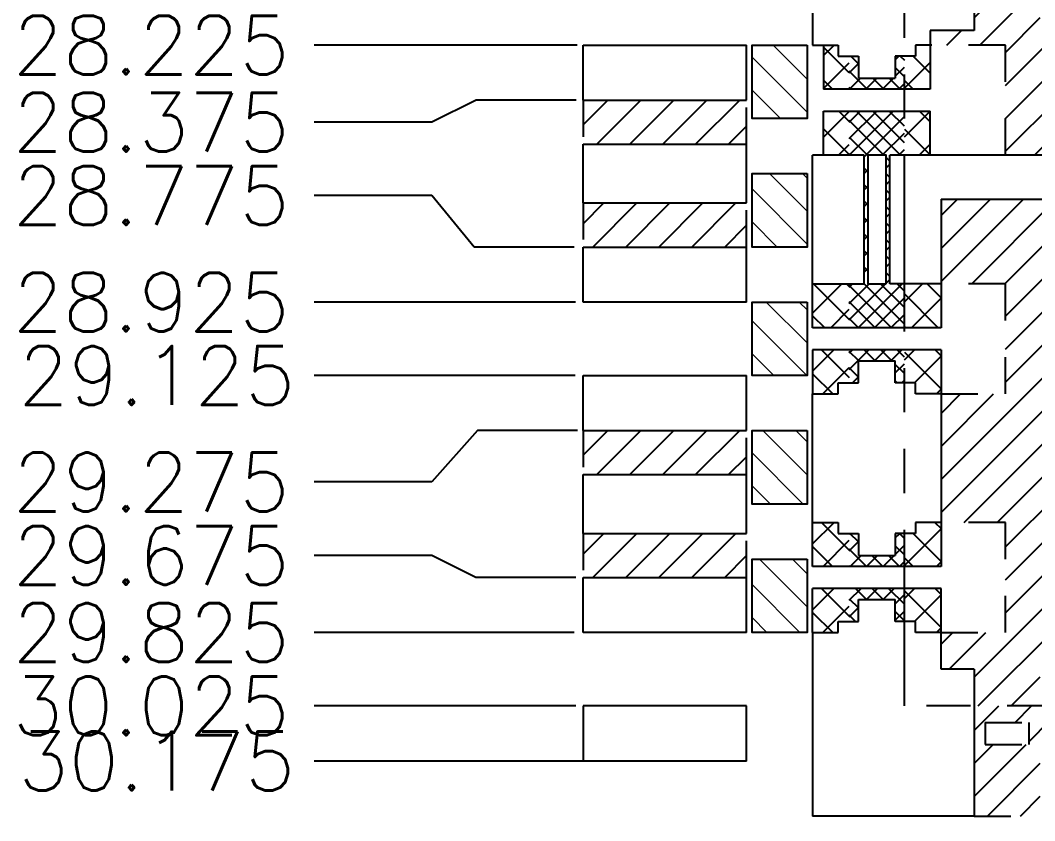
# Model space of a CAD drawing. Extents: x -31 to 92, y -5 to 32.
# Drawn here: x -31.125 to -28.361, y 2.098 to 4.278 of the extents above; entities that cross this region are included whole.
import ezdxf

# ---------------------------------------------------------------- set-up
doc = ezdxf.new("R2010")
doc.units = 0
doc.linetypes.add('ACAD_ISO09W100', pattern=[45, 24, -3, 6, -3, 6, -3])
doc.linetypes.add('HIDDEN', pattern=[0.375, 0.25, -0.125])
for name, color, linetype in [('2', 7, 'Continuous'), ('dimension', 3, 'Continuous'), ('Etched Area', 4, 'Continuous'), ('Hidden', 4, 'HIDDEN'), ('PKG Line', 2, 'ACAD_ISO09W100')]:
    doc.layers.add(name, color=color, linetype=linetype)
doc.layers.add('DIM', color=4, linetype='Continuous', lineweight=18)
doc.styles.add('SIMPLEX', font='SIMPLEX')
doc.dimstyles.new('0.16', dxfattribs={"dimscale": 0.16, "dimtxt": 1, "dimasz": 1, "dimexe": 0.3, "dimexo": 0.3, "dimgap": 0.3, "dimtad": 0, "dimdec": 3, "dimzin": 1, "dimdsep": 46, "dimtxsty": 'SIMPLEX', "dimcen": 0, "dimclrd": 256, "dimclre": 256, "dimclrt": 7, "dimadec": 0, "dimazin": 1, "dimtm": 1.25, "dimtfac": 1, "dimtdec": 3, "dimtmove": 0, "dimatfit": 0, "dimfxl": 0.0072, "dimtolj": 1, "dimtzin": 0, "dimlwd": -1, "dimlwe": -1, "dimarcsym": 1})
pattern_1 = [(45, (-293.53363, 42.990105), (-0.04490128, 0.04490128), [])]
pattern_2 = [(45, (-295.73363, 42.990105), (-0.04490128, 0.04490128), [])]
pattern_3 = [(135, (-295.73363, 42.990105), (-0.04490128, -0.04490128), [])]
pattern_4 = [(45, (84.982852, 13.05023), (-0.02245064, 0.02245064), [])]
pattern_5 = [(45, (-295.68363, 42.990105), (-0.04490128, 0.04490128), [])]
pattern_6 = [(135, (-295.68363, 42.990105), (-0.04490128, -0.04490128), [])]
pattern_7 = [(135, (84.982852, 13.05023), (-0.02245064, -0.02245064), [])]
pattern_8 = [(45, (83.90785, 13.05023), (-0.04490128, 0.04490128), [])]
pattern_9 = [(45, (83.90785, 13.95023), (-0.04490128, 0.04490128), [])]
pattern_10 = [(135, (-146.684186, -316.95501), (-0.044901281, -0.044901281), [])]

# ---------------------------------------------------------------- blocks, each defined once
blk = doc.blocks.new('*D0')
at = {"layer": 'Defpoints', "color": 0, "transparency": 16777216}
for p in [(2834.0775, 1819.6567), (2712.145, 1789.4817), (2713.1256, 1789.4817)]:
    blk.add_point(p, dxfattribs=at)
at = {"layer": 'dimension', "transparency": 16777216}
blk.add_line((2713.0776, 1789.4817), (2712.145, 1789.4817), dxfattribs=at)
at = {"layer": 'dimension', "color": 7, "transparency": 16777216, "insert": (2711.7161, 1789.4817), "char_height": 0.16, "attachment_point": 5, "style": 'SIMPLEX'}
blk.add_mtext('\\A1;30.175', dxfattribs=at)
blk = doc.blocks.new('*D1')
at = {"layer": 'Defpoints', "color": 0, "transparency": 16777216}
for p in [(2834.0775, 1819.6567), (2714.1625, 1788.5587), (2714.1625, 1787.7874)]:
    blk.add_point(p, dxfattribs=at)
at = {"layer": 'dimension', "transparency": 16777216}
blk.add_line((2714.1625, 1788.5107), (2714.1625, 1787.7874), dxfattribs=at)
at = {"layer": 'dimension', "color": 7, "transparency": 16777216, "insert": (2714.1625, 1787.3128), "char_height": 0.16, "attachment_point": 5, "rotation": 90, "style": 'SIMPLEX'}
blk.add_mtext('\\A1;119.915', dxfattribs=at)
blk = doc.blocks.new('*D4')
at = {"layer": 'Defpoints', "color": 0, "transparency": 16777216}
for p in [(2834.0775, 1819.6567), (2712.145, 1789.6317), (2712.9057, 1789.6317)]:
    blk.add_point(p, dxfattribs=at)
at = {"layer": 'dimension', "transparency": 16777216}
blk.add_line((2712.8577, 1789.6317), (2712.145, 1789.6317), dxfattribs=at)
at = {"layer": 'dimension', "color": 7, "transparency": 16777216, "insert": (2711.7008, 1789.6317), "char_height": 0.16, "attachment_point": 5, "style": 'SIMPLEX'}
blk.add_mtext('\\A1;30.025', dxfattribs=at)
blk = doc.blocks.new('*D5')
at = {"layer": 'Defpoints', "color": 0, "transparency": 16777216}
for p in [(2834.0775, 1819.6567), (2712.145, 1789.8317), (2712.9011, 1789.8317)]:
    blk.add_point(p, dxfattribs=at)
at = {"layer": 'dimension', "transparency": 16777216}
blk.add_line((2712.8531, 1789.8317), (2712.145, 1789.8317), dxfattribs=at)
at = {"layer": 'dimension', "color": 7, "transparency": 16777216, "insert": (2711.7008, 1789.8317), "char_height": 0.16, "attachment_point": 5, "style": 'SIMPLEX'}
blk.add_mtext('\\A1;29.825', dxfattribs=at)
blk = doc.blocks.new('*D6')
at = {"layer": 'Defpoints', "color": 0, "transparency": 16777216}
for p in [(2834.0775, 1819.6567), (2712.145, 1790.0417), (2712.9054, 1789.9817)]:
    blk.add_point(p, dxfattribs=at)
at = {"layer": 'dimension', "transparency": 16777216}
for p, q in [((2712.465, 1790.0417), (2712.145, 1790.0417)), ((2712.5854, 1789.9817), (2712.465, 1790.0417)), ((2712.8574, 1789.9817), (2712.5854, 1789.9817))]:
    blk.add_line(p, q, dxfattribs=at)
at = {"layer": 'dimension', "color": 7, "transparency": 16777216, "insert": (2711.7008, 1790.0417), "char_height": 0.16, "attachment_point": 5, "style": 'SIMPLEX'}
blk.add_mtext('\\A1;29.675', dxfattribs=at)
blk = doc.blocks.new('*D7')
at = {"layer": 'Defpoints', "color": 0, "transparency": 16777216}
for p in [(2834.0775, 1819.6567), (2712.9099, 1790.3817), (2712.145, 1790.2417)]:
    blk.add_point(p, dxfattribs=at)
at = {"layer": 'dimension', "transparency": 16777216}
for p, q in [((2712.5899, 1790.3817), (2712.465, 1790.2417)), ((2712.8619, 1790.3817), (2712.5899, 1790.3817)), ((2712.465, 1790.2417), (2712.145, 1790.2417))]:
    blk.add_line(p, q, dxfattribs=at)
at = {"layer": 'dimension', "color": 7, "transparency": 16777216, "insert": (2711.7008, 1790.2417), "char_height": 0.16, "attachment_point": 5, "style": 'SIMPLEX'}
blk.add_mtext('\\A1;29.275', dxfattribs=at)
blk = doc.blocks.new('*D8')
at = {"layer": 'Defpoints', "color": 0, "transparency": 16777216}
for p in [(2834.0775, 1819.6567), (2712.145, 1790.5317), (2712.9034, 1790.5317)]:
    blk.add_point(p, dxfattribs=at)
at = {"layer": 'dimension', "transparency": 16777216}
blk.add_line((2712.8554, 1790.5317), (2712.145, 1790.5317), dxfattribs=at)
at = {"layer": 'dimension', "color": 7, "transparency": 16777216, "insert": (2711.7161, 1790.5317), "char_height": 0.16, "attachment_point": 5, "style": 'SIMPLEX'}
blk.add_mtext('\\A1;29.125', dxfattribs=at)
blk = doc.blocks.new('*D9')
at = {"layer": 'Defpoints', "color": 0, "transparency": 16777216}
for p in [(2834.0775, 1819.6567), (2712.145, 1790.7317), (2712.9044, 1790.7317)]:
    blk.add_point(p, dxfattribs=at)
at = {"layer": 'dimension', "transparency": 16777216}
blk.add_line((2712.8564, 1790.7317), (2712.145, 1790.7317), dxfattribs=at)
at = {"layer": 'dimension', "color": 7, "transparency": 16777216, "insert": (2711.7008, 1790.7317), "char_height": 0.16, "attachment_point": 5, "style": 'SIMPLEX'}
blk.add_mtext('\\A1;28.925', dxfattribs=at)
blk = doc.blocks.new('*D10')
at = {"layer": 'Defpoints', "color": 0, "transparency": 16777216}
for p in [(2834.0775, 1819.6567), (2712.145, 1791.0217), (2712.901, 1790.8817)]:
    blk.add_point(p, dxfattribs=at)
at = {"layer": 'dimension', "transparency": 16777216}
for p, q in [((2712.465, 1791.0217), (2712.145, 1791.0217)), ((2712.581, 1790.8817), (2712.465, 1791.0217)), ((2712.853, 1790.8817), (2712.581, 1790.8817))]:
    blk.add_line(p, q, dxfattribs=at)
at = {"layer": 'dimension', "color": 7, "transparency": 16777216, "insert": (2711.7008, 1791.0217), "char_height": 0.16, "attachment_point": 5, "style": 'SIMPLEX'}
blk.add_mtext('\\A1;28.775', dxfattribs=at)
blk = doc.blocks.new('*D11')
at = {"layer": 'Defpoints', "color": 0, "transparency": 16777216}
for p in [(2834.0775, 1819.6567), (2712.9061, 1791.2817), (2712.145, 1791.2217)]:
    blk.add_point(p, dxfattribs=at)
at = {"layer": 'dimension', "transparency": 16777216}
for p, q in [((2712.5861, 1791.2817), (2712.465, 1791.2217)), ((2712.8581, 1791.2817), (2712.5861, 1791.2817)), ((2712.465, 1791.2217), (2712.145, 1791.2217))]:
    blk.add_line(p, q, dxfattribs=at)
at = {"layer": 'dimension', "color": 7, "transparency": 16777216, "insert": (2711.7008, 1791.2217), "char_height": 0.16, "attachment_point": 5, "style": 'SIMPLEX'}
blk.add_mtext('\\A1;28.375', dxfattribs=at)
blk = doc.blocks.new('*D12')
at = {"layer": 'Defpoints', "color": 0, "transparency": 16777216}
for p in [(2834.0775, 1819.6567), (2712.145, 1791.4317), (2712.909, 1791.4317)]:
    blk.add_point(p, dxfattribs=at)
at = {"layer": 'dimension', "transparency": 16777216}
blk.add_line((2712.861, 1791.4317), (2712.145, 1791.4317), dxfattribs=at)
at = {"layer": 'dimension', "color": 7, "transparency": 16777216, "insert": (2711.7008, 1791.4317), "char_height": 0.16, "attachment_point": 5, "style": 'SIMPLEX'}
blk.add_mtext('\\A1;28.225', dxfattribs=at)

msp = doc.modelspace()

# ---------------------------------------------------------------- hatches: boundary and pattern name
at = {"layer": 'DIM'}
h = msp.add_hatch(dxfattribs=at)
h.set_pattern_fill('ANSI31', color=142, scale=0.02, angle=-270)
h.set_pattern_definition(pattern_10)
h.paths.add_polyline_path([(-28.9814, 4.0105), (-28.9814, 4.2105), (-29.1314, 4.2105), (-29.1314, 4.0105)])
h = msp.add_hatch(dxfattribs=at)
h.set_pattern_fill('ANSI31', color=142, scale=0.02, angle=-270)
h.set_pattern_definition(pattern_10)
h.paths.add_polyline_path([(-28.9814, 3.6605), (-28.9814, 3.8605), (-29.1314, 3.8605), (-29.1314, 3.6605)])
h = msp.add_hatch(dxfattribs=at)
h.set_pattern_fill('ANSI31', color=142, scale=0.02, angle=-270)
h.set_pattern_definition(pattern_10)
h.paths.add_polyline_path([(-28.9814, 3.3105), (-28.9814, 3.5105), (-29.1314, 3.5105), (-29.1314, 3.3105)])
h = msp.add_hatch(dxfattribs=at)
h.set_pattern_fill('ANSI31', color=142, scale=0.02, angle=-270)
h.set_pattern_definition(pattern_10)
h.paths.add_polyline_path([(-28.9814, 2.9605), (-28.9814, 3.1605), (-29.1314, 3.1605), (-29.1314, 2.9605)])
h = msp.add_hatch(dxfattribs=at)
h.set_pattern_fill('ANSI31', color=142, scale=0.02, angle=-270)
h.set_pattern_definition(pattern_10)
h.paths.add_polyline_path([(-28.9814, 2.6105), (-28.9814, 2.8105), (-29.1314, 2.8105), (-29.1314, 2.6105)])
at = {"layer": 'Etched Area'}
h = msp.add_hatch(dxfattribs=at)
h.set_pattern_fill('ANSI31', color=256, scale=0.02)
h.set_pattern_definition(pattern_1)
h.paths.add_polyline_path([(-28.0414, 4.2105), (-27.3914, 4.2105), (-27.3914, 3.9105), (-27.3414, 3.9105), (-27.3414, 4.2855), (-27.6064, 4.2855), (-27.6064, 4.4105), (-27.8264, 4.4105), (-27.8264, 4.2855), (-28.3464, 4.2855), (-28.3464, 4.4105), (-28.5264, 4.4105), (-28.5264, 4.2505), (-28.6464, 4.2505), (-28.6464, 4.2105), (-28.4414, 4.2105), (-28.4414, 3.9105), (-28.0414, 3.9105)])
h = msp.add_hatch(dxfattribs=at)
h.set_pattern_fill('ANSI31', color=4, scale=0.02)
h.set_pattern_definition([(45, (-295.68363, 44.290105), (-0.04490128, 0.04490128), [])])
h.paths.add_polyline_path([(-28.9364, 4.2105), (-28.9364, 4.0905), (-28.8664, 4.0905), (-28.8664, 4.1805), (-28.8964, 4.1805), (-28.8964, 4.2105)])
h = msp.add_hatch(dxfattribs=at)
h.set_pattern_fill('ANSI31', color=4, scale=0.02, angle=90)
h.set_pattern_definition([(135, (-295.68363, 44.290105), (-0.04490128, -0.04490128), [])])
h.paths.add_polyline_path([(-28.9364, 4.2105), (-28.9364, 4.0905), (-28.8664, 4.0905), (-28.8664, 4.1805), (-28.8964, 4.1805), (-28.8964, 4.2105)])
h = msp.add_hatch(dxfattribs=at)
h.set_pattern_fill('ANSI31', color=4, scale=0.02)
h.set_pattern_definition([(45, (-295.73363, 44.290105), (-0.04490128, 0.04490128), [])])
h.paths.add_polyline_path([(-28.6464, 4.0905), (-28.6464, 4.2105), (-28.6864, 4.2105), (-28.6864, 4.1805), (-28.7164, 4.1805), (-28.7164, 4.0905)])
h = msp.add_hatch(dxfattribs=at)
h.set_pattern_fill('ANSI31', color=4, scale=0.02, angle=90)
h.set_pattern_definition([(135, (-295.73363, 44.290105), (-0.04490128, -0.04490128), [])])
h.paths.add_polyline_path([(-28.6464, 4.0905), (-28.6464, 4.2105), (-28.6864, 4.2105), (-28.6864, 4.1805), (-28.7164, 4.1805), (-28.7164, 4.0905)])
h = msp.add_hatch(dxfattribs=at)
h.set_pattern_fill('ANSI31', color=256, scale=0.01)
h.set_pattern_definition(pattern_4)
h.paths.add_polyline_path([(-28.7164, 4.1805), (-28.7414, 4.1805), (-28.7414, 4.1205), (-28.8414, 4.1205), (-28.8414, 4.1805), (-28.8664, 4.1805), (-28.8664, 4.0905), (-28.7164, 4.0905)])
h = msp.add_hatch(dxfattribs=at)
h.set_pattern_fill('ANSI31', color=256, scale=0.01, angle=90)
h.set_pattern_definition(pattern_7)
h.paths.add_polyline_path([(-28.7164, 4.1805), (-28.7414, 4.1805), (-28.7414, 4.1205), (-28.8414, 4.1205), (-28.8414, 4.1805), (-28.8664, 4.1805), (-28.8664, 4.0905), (-28.7164, 4.0905)])
h = msp.add_hatch(dxfattribs=at)
h.set_pattern_fill('ANSI31', color=256, scale=0.02)
h.set_pattern_definition(pattern_9)
h.paths.add_polyline_path([(-29.1464, 4.0605), (-29.5914, 4.0605), (-29.5914, 3.9405), (-29.1464, 3.9405)])
h = msp.add_hatch(dxfattribs=at)
h.set_pattern_fill('ANSI31', color=4, scale=0.02, angle=90)
h.set_pattern_definition(pattern_6)
h.paths.add_polyline_path([(-28.8664, 4.0305), (-28.9364, 4.0305), (-28.9364, 3.9105), (-28.8664, 3.9105)])
h = msp.add_hatch(dxfattribs=at)
h.set_pattern_fill('ANSI31', color=4, scale=0.02)
h.set_pattern_definition(pattern_5)
h.paths.add_polyline_path([(-28.8664, 4.0305), (-28.9364, 4.0305), (-28.9364, 3.9105), (-28.8664, 3.9105)])
h = msp.add_hatch(dxfattribs=at)
h.set_pattern_fill('ANSI31', color=256, scale=0.01)
h.set_pattern_definition(pattern_4)
h.paths.add_polyline_path([(-28.8164, 3.9105), (-28.7664, 3.9105), (-28.7664, 3.5605), (-28.8164, 3.5605)])
h.paths.add_polyline_path([(-28.7164, 4.0305), (-28.8664, 4.0305), (-28.8664, 3.9105), (-28.8264, 3.9105), (-28.8264, 3.5605), (-28.8664, 3.5605), (-28.8664, 3.4405), (-28.7164, 3.4405), (-28.7164, 3.5605), (-28.7564, 3.5605), (-28.7564, 3.9105), (-28.7164, 3.9105)])
h = msp.add_hatch(dxfattribs=at)
h.set_pattern_fill('ANSI31', color=256, scale=0.01, angle=90)
h.set_pattern_definition(pattern_7)
h.paths.add_polyline_path([(-28.8164, 3.9105), (-28.7664, 3.9105), (-28.7664, 3.5605), (-28.8164, 3.5605)])
h.paths.add_polyline_path([(-28.7164, 4.0305), (-28.8664, 4.0305), (-28.8664, 3.9105), (-28.8264, 3.9105), (-28.8264, 3.5605), (-28.8664, 3.5605), (-28.8664, 3.4405), (-28.7164, 3.4405), (-28.7164, 3.5605), (-28.7564, 3.5605), (-28.7564, 3.9105), (-28.7164, 3.9105)])
h = msp.add_hatch(dxfattribs=at)
h.set_pattern_fill('ANSI31', color=4, scale=0.02, angle=90)
h.set_pattern_definition(pattern_3)
h.paths.add_polyline_path([(-28.6464, 4.0305), (-28.7164, 4.0305), (-28.7164, 3.9105), (-28.6464, 3.9105)])
h = msp.add_hatch(dxfattribs=at)
h.set_pattern_fill('ANSI31', color=4, scale=0.02)
h.set_pattern_definition(pattern_2)
h.paths.add_polyline_path([(-28.6464, 4.0305), (-28.7164, 4.0305), (-28.7164, 3.9105), (-28.6464, 3.9105)])
h = msp.add_hatch(dxfattribs=at)
h.set_pattern_fill('ANSI31', color=256, scale=0.02)
h.set_pattern_definition(pattern_1)
h.paths.add_polyline_path([(-26.8164, 3.7905), (-28.6164, 3.7905), (-28.6164, 3.5605), (-28.4414, 3.5605), (-28.4414, 3.2605), (-28.6164, 3.2605), (-28.6164, 2.9105), (-28.4414, 2.9105), (-28.4414, 2.6105), (-28.6164, 2.6105), (-28.6164, 2.5105), (-28.5264, 2.5105), (-28.5264, 2.4105), (-28.3464, 2.4105), (-28.3464, 2.5105), (-27.8264, 2.5105), (-27.8264, 2.4105), (-27.6064, 2.4105), (-27.6064, 2.5105), (-27.0614, 2.5105), (-27.0614, 2.4105), (-26.9064, 2.4105), (-26.9064, 2.5105), (-26.8164, 2.5105), (-26.8164, 2.6105), (-26.9914, 2.6105), (-26.9914, 2.9105), (-26.8164, 2.9105), (-26.8164, 3.2605), (-26.9914, 3.2605), (-26.9914, 3.5605), (-26.8164, 3.5605)])
h.paths.add_polyline_path([(-28.2914, 3.5605), (-27.1414, 3.5605), (-27.1414, 2.8105), (-27.3414, 2.6105), (-28.2914, 2.6105)], flags=16)
h = msp.add_hatch(dxfattribs=at)
h.set_pattern_fill('ANSI31', color=256, scale=0.02)
h.set_pattern_definition(pattern_9)
h.paths.add_polyline_path([(-29.1464, 3.7805), (-29.5914, 3.7805), (-29.5914, 3.6605), (-29.1464, 3.6605)])
h = msp.add_hatch(dxfattribs=at)
h.set_pattern_fill('ANSI31', color=4, scale=0.02, angle=90)
h.set_pattern_definition(pattern_6)
h.paths.add_polyline_path([(-28.8664, 3.5605), (-28.9664, 3.5605), (-28.9664, 3.4405), (-28.8664, 3.4405)])
h = msp.add_hatch(dxfattribs=at)
h.set_pattern_fill('ANSI31', color=4, scale=0.02)
h.set_pattern_definition(pattern_5)
h.paths.add_polyline_path([(-28.8664, 3.5605), (-28.9664, 3.5605), (-28.9664, 3.4405), (-28.8664, 3.4405)])
h = msp.add_hatch(dxfattribs=at)
h.set_pattern_fill('ANSI31', color=4, scale=0.02, angle=90)
h.set_pattern_definition(pattern_3)
h.paths.add_polyline_path([(-28.6164, 3.5605), (-28.7164, 3.5605), (-28.7164, 3.4405), (-28.6164, 3.4405)])
h = msp.add_hatch(dxfattribs=at)
h.set_pattern_fill('ANSI31', color=4, scale=0.02)
h.set_pattern_definition(pattern_2)
h.paths.add_polyline_path([(-28.6164, 3.5605), (-28.7164, 3.5605), (-28.7164, 3.4405), (-28.6164, 3.4405)])
h = msp.add_hatch(dxfattribs=at)
h.set_pattern_fill('ANSI31', color=4, scale=0.02)
h.set_pattern_definition([(45, (-295.68363, 43.640105), (-0.04490128, 0.04490128), [])])
h.paths.add_polyline_path([(-28.8664, 3.2905), (-28.8964, 3.2905), (-28.8964, 3.2605), (-28.9664, 3.2605), (-28.9664, 3.3805), (-28.8664, 3.3805)])
h = msp.add_hatch(dxfattribs=at)
h.set_pattern_fill('ANSI31', color=4, scale=0.02, angle=90)
h.set_pattern_definition([(135, (-295.68363, 43.640105), (-0.04490128, -0.04490128), [])])
h.paths.add_polyline_path([(-28.8664, 3.2905), (-28.8964, 3.2905), (-28.8964, 3.2605), (-28.9664, 3.2605), (-28.9664, 3.3805), (-28.8664, 3.3805)])
h = msp.add_hatch(dxfattribs=at)
h.set_pattern_fill('ANSI31', color=256, scale=0.01)
h.set_pattern_definition(pattern_4)
h.paths.add_polyline_path([(-28.7164, 3.3805), (-28.8664, 3.3805), (-28.8664, 3.2905), (-28.8414, 3.2905), (-28.8414, 3.3505), (-28.7414, 3.3505), (-28.7414, 3.2905), (-28.7164, 3.2905)])
h = msp.add_hatch(dxfattribs=at)
h.set_pattern_fill('ANSI31', color=256, scale=0.01, angle=90)
h.set_pattern_definition(pattern_7)
h.paths.add_polyline_path([(-28.7164, 3.3805), (-28.8664, 3.3805), (-28.8664, 3.2905), (-28.8414, 3.2905), (-28.8414, 3.3505), (-28.7414, 3.3505), (-28.7414, 3.2905), (-28.7164, 3.2905)])
h = msp.add_hatch(dxfattribs=at)
h.set_pattern_fill('ANSI31', color=4, scale=0.02)
h.set_pattern_definition([(45, (-295.73363, 43.640105), (-0.04490128, 0.04490128), [])])
h.paths.add_polyline_path([(-28.6164, 3.2605), (-28.6864, 3.2605), (-28.6864, 3.2905), (-28.7164, 3.2905), (-28.7164, 3.3805), (-28.6164, 3.3805)])
h = msp.add_hatch(dxfattribs=at)
h.set_pattern_fill('ANSI31', color=4, scale=0.02, angle=90)
h.set_pattern_definition([(135, (-295.73363, 43.640105), (-0.04490128, -0.04490128), [])])
h.paths.add_polyline_path([(-28.6164, 3.2605), (-28.6864, 3.2605), (-28.6864, 3.2905), (-28.7164, 3.2905), (-28.7164, 3.3805), (-28.6164, 3.3805)])
h = msp.add_hatch(dxfattribs=at)
h.set_pattern_fill('ANSI31', color=256, scale=0.02)
h.set_pattern_definition(pattern_8)
h.paths.add_polyline_path([(-29.1464, 3.1605), (-29.5914, 3.1605), (-29.5914, 3.0405), (-29.1464, 3.0405)])
h = msp.add_hatch(dxfattribs=at)
h.set_pattern_fill('ANSI31', color=4, scale=0.02)
h.set_pattern_definition(pattern_5)
h.paths.add_polyline_path([(-28.8664, 2.8805), (-28.8964, 2.8805), (-28.8964, 2.9105), (-28.9664, 2.9105), (-28.9664, 2.7905), (-28.8664, 2.7905)])
h = msp.add_hatch(dxfattribs=at)
h.set_pattern_fill('ANSI31', color=4, scale=0.02, angle=90)
h.set_pattern_definition(pattern_6)
h.paths.add_polyline_path([(-28.8664, 2.8805), (-28.8964, 2.8805), (-28.8964, 2.9105), (-28.9664, 2.9105), (-28.9664, 2.7905), (-28.8664, 2.7905)])
h = msp.add_hatch(dxfattribs=at)
h.set_pattern_fill('ANSI31', color=4, scale=0.02)
h.set_pattern_definition(pattern_2)
h.paths.add_polyline_path([(-28.6164, 2.9105), (-28.6864, 2.9105), (-28.6864, 2.8805), (-28.7164, 2.8805), (-28.7164, 2.7905), (-28.6164, 2.7905)])
h = msp.add_hatch(dxfattribs=at)
h.set_pattern_fill('ANSI31', color=4, scale=0.02, angle=90)
h.set_pattern_definition(pattern_3)
h.paths.add_polyline_path([(-28.6164, 2.9105), (-28.6864, 2.9105), (-28.6864, 2.8805), (-28.7164, 2.8805), (-28.7164, 2.7905), (-28.6164, 2.7905)])
h = msp.add_hatch(dxfattribs=at)
h.set_pattern_fill('ANSI31', color=256, scale=0.02)
h.set_pattern_definition(pattern_8)
h.paths.add_polyline_path([(-29.1464, 2.8805), (-29.5914, 2.8805), (-29.5914, 2.7605), (-29.1464, 2.7605)])
h = msp.add_hatch(dxfattribs=at)
h.set_pattern_fill('ANSI31', color=256, scale=0.01)
h.set_pattern_definition(pattern_4)
h.paths.add_polyline_path([(-28.7164, 2.8805), (-28.7414, 2.8805), (-28.7414, 2.8205), (-28.8414, 2.8205), (-28.8414, 2.8805), (-28.8664, 2.8805), (-28.8664, 2.7905), (-28.7164, 2.7905)])
h = msp.add_hatch(dxfattribs=at)
h.set_pattern_fill('ANSI31', color=256, scale=0.01, angle=90)
h.set_pattern_definition(pattern_7)
h.paths.add_polyline_path([(-28.7164, 2.8805), (-28.7414, 2.8805), (-28.7414, 2.8205), (-28.8414, 2.8205), (-28.8414, 2.8805), (-28.8664, 2.8805), (-28.8664, 2.7905), (-28.7164, 2.7905)])
h = msp.add_hatch(dxfattribs=at)
h.set_pattern_fill('ANSI31', color=4, scale=0.02)
h.set_pattern_definition(pattern_5)
h.paths.add_polyline_path([(-28.8664, 2.6405), (-28.8964, 2.6405), (-28.8964, 2.6105), (-28.9664, 2.6105), (-28.9664, 2.7305), (-28.8664, 2.7305)])
h = msp.add_hatch(dxfattribs=at)
h.set_pattern_fill('ANSI31', color=4, scale=0.02, angle=90)
h.set_pattern_definition(pattern_6)
h.paths.add_polyline_path([(-28.8664, 2.6405), (-28.8964, 2.6405), (-28.8964, 2.6105), (-28.9664, 2.6105), (-28.9664, 2.7305), (-28.8664, 2.7305)])
h = msp.add_hatch(dxfattribs=at)
h.set_pattern_fill('ANSI31', color=256, scale=0.01)
h.set_pattern_definition(pattern_4)
h.paths.add_polyline_path([(-28.7164, 2.7305), (-28.8664, 2.7305), (-28.8664, 2.6405), (-28.8414, 2.6405), (-28.8414, 2.7005), (-28.7414, 2.7005), (-28.7414, 2.6405), (-28.7164, 2.6405)])
h = msp.add_hatch(dxfattribs=at)
h.set_pattern_fill('ANSI31', color=256, scale=0.01, angle=90)
h.set_pattern_definition(pattern_7)
h.paths.add_polyline_path([(-28.7164, 2.7305), (-28.8664, 2.7305), (-28.8664, 2.6405), (-28.8414, 2.6405), (-28.8414, 2.7005), (-28.7414, 2.7005), (-28.7414, 2.6405), (-28.7164, 2.6405)])
h = msp.add_hatch(dxfattribs=at)
h.set_pattern_fill('ANSI31', color=4, scale=0.02)
h.set_pattern_definition(pattern_2)
h.paths.add_polyline_path([(-28.6164, 2.6105), (-28.6864, 2.6105), (-28.6864, 2.6405), (-28.7164, 2.6405), (-28.7164, 2.7305), (-28.6164, 2.7305)])
h = msp.add_hatch(dxfattribs=at)
h.set_pattern_fill('ANSI31', color=4, scale=0.02, angle=90)
h.set_pattern_definition(pattern_3)
h.paths.add_polyline_path([(-28.6164, 2.6105), (-28.6864, 2.6105), (-28.6864, 2.6405), (-28.7164, 2.6405), (-28.7164, 2.7305), (-28.6164, 2.7305)])
h = msp.add_hatch(dxfattribs=at)
h.set_pattern_fill('ANSI31', color=256, scale=0.02)
h.set_pattern_definition([(45, (512.1009, 192.651176), (-0.0449012806, 0.0449012806), [])])
h.paths.add_polyline_path([(-28.3464, 2.3005), (-27.8264, 2.3005), (-27.8264, 2.1105), (-27.6064, 2.1105), (-27.6064, 2.3005), (-27.0614, 2.3005), (-27.0614, 2.1105), (-26.9064, 2.1105), (-26.9064, 2.3005), (-26.9064, 2.4105), (-27.0614, 2.4105), (-27.0614, 2.3705), (-27.6064, 2.3705), (-27.6064, 2.4105), (-27.8264, 2.4105), (-27.8264, 2.3705), (-28.3464, 2.3705), (-28.3464, 2.4105), (-28.5264, 2.4105), (-28.5264, 2.1105), (-28.3464, 2.1105)])
h.paths.add_polyline_path([(-28.4964, 2.3055), (-28.4964, 2.3655), (-28.3764, 2.3655), (-28.3764, 2.3055)], flags=16)
h.paths.add_polyline_path([(-27.7964, 2.3055), (-27.7964, 2.3655), (-27.6364, 2.3655), (-27.6364, 2.3055)], flags=16)
h.paths.add_polyline_path([(-27.0414, 2.3055), (-27.0414, 2.3655), (-26.9264, 2.3655), (-26.9264, 2.3055)], flags=16)

# ---------------------------------------------------------------- linework, layer by layer
for p, q in [((-28.9664, 4.7605), (-28.9664, 4.2105)), ((-28.5264, 4.4105), (-28.5264, 4.2505)), ((-28.6464, 4.2505), (-28.6464, 4.0905)), ((-28.5264, 4.2505), (-28.6464, 4.2505)), ((-29.5914, 4.0605), (-29.5914, 4.2105)), ((-29.5914, 4.2105), (-29.1464, 4.2105)), ((-29.1464, 4.0605), (-29.1464, 4.2105)), ((-28.9664, 4.2105), (-28.9364, 4.2105)), ((-28.9364, 4.2105), (-28.9364, 4.0905)), ((-28.9364, 4.2105), (-28.8964, 4.2105)), ((-28.8964, 4.2105), (-28.8964, 4.1805)), ((-28.6464, 4.2105), (-28.6864, 4.2105)), ((-28.6864, 4.2105), (-28.6864, 4.1805)), ((-28.8964, 4.1805), (-28.8664, 4.1805)), ((-28.8664, 4.1805), (-28.8414, 4.1805)), ((-28.8414, 4.1805), (-28.8414, 4.1205)), ((-28.7164, 4.1805), (-28.7414, 4.1805)), ((-28.7414, 4.1805), (-28.7414, 4.1205)), ((-28.6864, 4.1805), (-28.7164, 4.1805)), ((-28.8414, 4.1205), (-28.7414, 4.1205)), ((-28.8664, 4.0905), (-28.9364, 4.0905)), ((-28.7164, 4.0905), (-28.8664, 4.0905)), ((-28.6464, 4.0905), (-28.7164, 4.0905)), ((-29.5914, 4.0605), (-29.1464, 4.0605)), ((-28.9364, 4.0305), (-28.8664, 4.0305)), ((-28.9364, 3.9105), (-28.9364, 4.0305)), ((-28.8664, 4.0305), (-28.7164, 4.0305)), ((-28.7164, 4.0305), (-28.6464, 4.0305)), ((-28.6464, 3.9105), (-28.6464, 4.0305)), ((-29.5914, 3.7805), (-29.5914, 3.9405)), ((-29.5914, 3.9405), (-29.1464, 3.9405)), ((-29.1464, 3.7805), (-29.1464, 3.9405)), ((-28.9664, 3.5605), (-28.9664, 3.9105)), ((-28.8264, 3.9105), (-28.9664, 3.9105)), ((-28.8264, 3.5605), (-28.8264, 3.9105)), ((-28.7164, 3.9105), (-28.7564, 3.9105)), ((-28.7564, 3.5605), (-28.7564, 3.9105)), ((-27.3414, 3.9105), (-28.7164, 3.9105)), ((-28.6164, 3.7905), (-26.8164, 3.7905)), ((-28.6164, 3.7905), (-28.6164, 3.4405)), ((-29.5914, 3.7805), (-29.1464, 3.7805)), ((-29.5914, 3.5105), (-29.5914, 3.6605)), ((-29.5914, 3.6605), (-29.1464, 3.6605)), ((-29.1464, 3.5105), (-29.1464, 3.6605)), ((-28.9664, 3.5605), (-28.8664, 3.5605)), ((-28.9664, 3.4405), (-28.9664, 3.5605)), ((-28.8664, 3.5605), (-28.8264, 3.5605)), ((-28.7164, 3.5605), (-28.7564, 3.5605)), ((-28.6164, 3.5605), (-28.7164, 3.5605)), ((-29.1464, 3.5105), (-29.5914, 3.5105)), ((-28.8664, 3.4405), (-28.9664, 3.4405)), ((-28.7164, 3.4405), (-28.8664, 3.4405)), ((-28.6164, 3.4405), (-28.7164, 3.4405)), ((-28.8664, 3.3805), (-28.9664, 3.3805)), ((-28.9664, 3.3805), (-28.9664, 3.2605)), ((-28.7164, 3.3805), (-28.8664, 3.3805)), ((-28.6164, 3.3805), (-28.7164, 3.3805)), ((-28.6164, 3.3805), (-28.6164, 2.7905)), ((-28.8414, 3.3505), (-28.7414, 3.3505)), ((-28.8414, 3.2905), (-28.8414, 3.3505)), ((-28.7414, 3.2905), (-28.7414, 3.3505)), ((-29.5914, 3.1605), (-29.5914, 3.3105)), ((-29.5914, 3.3105), (-29.1464, 3.3105)), ((-29.1464, 3.1605), (-29.1464, 3.3105)), ((-28.8964, 3.2605), (-28.8964, 3.2905)), ((-28.8964, 3.2905), (-28.8664, 3.2905)), ((-28.8664, 3.2905), (-28.8414, 3.2905)), ((-28.7164, 3.2905), (-28.7414, 3.2905)), ((-28.6864, 3.2905), (-28.7164, 3.2905)), ((-28.6864, 3.2605), (-28.6864, 3.2905)), ((-28.9664, 2.9105), (-28.9664, 3.2605)), ((-28.9664, 3.2605), (-28.8964, 3.2605)), ((-28.6164, 3.2605), (-28.6864, 3.2605)), ((-29.5914, 3.1605), (-29.1464, 3.1605)), ((-29.5914, 2.8805), (-29.5914, 3.0405)), ((-29.5914, 3.0405), (-29.1464, 3.0405)), ((-29.1464, 2.8805), (-29.1464, 3.0405)), ((-28.9664, 2.9105), (-28.8964, 2.9105)), ((-28.9664, 2.7905), (-28.9664, 2.9105)), ((-28.8964, 2.9105), (-28.8964, 2.8805)), ((-28.6164, 2.9105), (-28.6864, 2.9105)), ((-28.6864, 2.9105), (-28.6864, 2.8805)), ((-29.5914, 2.8805), (-29.1464, 2.8805)), ((-28.8964, 2.8805), (-28.8664, 2.8805)), ((-28.8664, 2.8805), (-28.8414, 2.8805)), ((-28.8414, 2.8805), (-28.8414, 2.8205)), ((-28.7164, 2.8805), (-28.7414, 2.8805)), ((-28.7414, 2.8805), (-28.7414, 2.8205)), ((-28.6864, 2.8805), (-28.7164, 2.8805)), ((-28.8414, 2.8205), (-28.7414, 2.8205)), ((-28.8664, 2.7905), (-28.9664, 2.7905)), ((-28.7164, 2.7905), (-28.8664, 2.7905)), ((-28.6164, 2.7905), (-28.7164, 2.7905)), ((-29.5914, 2.6105), (-29.5914, 2.7605)), ((-29.5914, 2.7605), (-29.1464, 2.7605)), ((-29.1464, 2.6105), (-29.1464, 2.7605)), ((-28.9664, 2.6105), (-28.9664, 2.7305)), ((-28.8664, 2.7305), (-28.9664, 2.7305)), ((-28.7164, 2.7305), (-28.8664, 2.7305)), ((-28.6164, 2.7305), (-28.7164, 2.7305)), ((-28.6164, 2.5105), (-28.6164, 2.7305)), ((-28.8414, 2.7005), (-28.7414, 2.7005)), ((-28.8414, 2.6405), (-28.8414, 2.7005)), ((-28.7414, 2.6405), (-28.7414, 2.7005)), ((-28.8964, 2.6105), (-28.8964, 2.6405)), ((-28.8964, 2.6405), (-28.8664, 2.6405)), ((-28.8664, 2.6405), (-28.8414, 2.6405)), ((-28.7164, 2.6405), (-28.7414, 2.6405)), ((-28.6864, 2.6405), (-28.7164, 2.6405)), ((-28.6864, 2.6105), (-28.6864, 2.6405)), ((-29.1464, 2.6105), (-29.5914, 2.6105)), ((-28.9664, 2.6105), (-28.9664, 2.1105)), ((-28.9664, 2.6105), (-28.8964, 2.6105)), ((-28.6164, 2.6105), (-28.6864, 2.6105)), ((-28.5264, 2.5105), (-28.6164, 2.5105)), ((-28.5264, 2.5105), (-28.5264, 2.4105)), ((-29.1464, 2.4105), (-29.5914, 2.4105)), ((-29.5914, 2.4105), (-29.5914, 2.2605)), ((-29.1464, 2.2605), (-29.1464, 2.4105)), ((-28.5264, 2.4105), (-28.5264, 2.1105)), ((-29.1464, 2.2605), (-29.5914, 2.2605)), ((-28.5264, 2.1105), (-28.9664, 2.1105))]:
    msp.add_line(p, q)
msp.add_lwpolyline([(-28.7664, 3.5605), (-28.7664, 3.9105), (-28.8164, 3.9105), (-28.8164, 3.5605)], close=True)
at = {"layer": '2', "color": 5}
for points in [[(-28.9814, 4.2105), (-28.9814, 4.0105), (-29.1314, 4.0105), (-29.1314, 4.2105)], [(-28.9814, 3.8605), (-28.9814, 3.6605), (-29.1314, 3.6605), (-29.1314, 3.8605)], [(-28.9814, 3.5105), (-28.9814, 3.3105), (-29.1314, 3.3105), (-29.1314, 3.5105)], [(-28.9814, 3.1605), (-28.9814, 2.9605), (-29.1314, 2.9605), (-29.1314, 3.1605)], [(-28.9814, 2.8105), (-28.9814, 2.6105), (-29.1314, 2.6105), (-29.1314, 2.8105)]]:
    msp.add_lwpolyline(points, close=True, dxfattribs=at)
at = {"layer": 'Hidden', "ltscale": 0.3}
for p, q in [((-28.4414, 4.2105), (-28.6464, 4.2105)), ((-28.4414, 3.9105), (-28.4414, 4.2105)), ((-29.5914, 4.0605), (-29.5914, 3.9405)), ((-29.1464, 3.9405), (-29.1464, 4.0605)), ((-29.5914, 3.7805), (-29.5914, 3.6605)), ((-29.1464, 3.6605), (-29.1464, 3.7805)), ((-28.4414, 3.5605), (-28.6164, 3.5605)), ((-28.4414, 3.2605), (-28.4414, 3.5605)), ((-28.6164, 3.2605), (-28.4414, 3.2605)), ((-29.5914, 3.1605), (-29.5914, 3.0405)), ((-29.1464, 3.0405), (-29.1464, 3.1605)), ((-28.4414, 2.9105), (-28.6164, 2.9105)), ((-28.4414, 2.6105), (-28.4414, 2.9105)), ((-29.5914, 2.8805), (-29.5914, 2.7605)), ((-29.1464, 2.7605), (-29.1464, 2.8805)), ((-28.6164, 2.6105), (-28.4414, 2.6105)), ((-28.4964, 2.3655), (-28.4964, 2.3055)), ((-28.4964, 2.3655), (-28.3764, 2.3655)), ((-28.3764, 2.3055), (-28.3764, 2.3655)), ((-28.4964, 2.3055), (-28.3764, 2.3055)), ((-28.5264, 2.1105), (-28.3464, 2.1105))]:
    msp.add_line(p, q, dxfattribs=at)
at = {"layer": 'PKG Line', "ltscale": 0.02}
msp.add_lwpolyline([(-28.7164, 4.4105), (-26.7164, 4.4105), (-26.7164, 2.4105), (-28.7164, 2.4105)], close=True, dxfattribs=at)

# ---------------------------------------------------------------- dimensions: what is measured, and where the dimension line sits
at = {"layer": 'dimension'}
for feature_location, offset, dtype, picture, middle in [((-29.5632, 2.4105), (-0.7607, 0), 0, '*D4', (-30.7681, 2.4105)), ((-29.5679, 2.6105), (-0.756, 0), 0, '*D5', (-30.7681, 2.6105)), ((-29.5636, 2.7605), (-0.7603, 0.06), 0, '*D6', (-30.7681, 2.8205)), ((-29.559, 3.1605), (-0.7648, -0.14), 0, '*D7', (-30.7681, 3.0205)), ((-29.5645, 3.5105), (-0.7594, 0), 0, '*D9', (-30.7681, 3.5105)), ((-29.568, 3.6605), (-0.7559, 0.14), 0, '*D10', (-30.7681, 3.8005)), ((-29.5628, 4.0605), (-0.7611, -0.06), 0, '*D11', (-30.7681, 4.0005)), ((-29.56, 4.2105), (-0.7639, 0), 0, '*D12', (-30.7681, 4.2105)), ((-29.3434, 2.2605), (-0.9805, 0), 0, '*D0', (-30.7528, 2.2605)), ((-29.5655, 3.3105), (-0.7583, 0), 0, '*D8', (-30.7528, 3.3105)), ((-28.3064, 1.3375), (0, -0.7713), 1, '*D1', (-28.3064, 0.0916))]:
    dim = msp.add_ordinate_dim(feature_location=feature_location, offset=offset, dtype=dtype, origin=(91.6086, 32.4355), dimstyle='0.16', dxfattribs=at)
    dim.commit()
    dim.dimension.update_dxf_attribs({"geometry": picture, "text_midpoint": middle, "insert": (-2742.4689, -1787.2212)})

doc.saveas('drawing.dxf')
